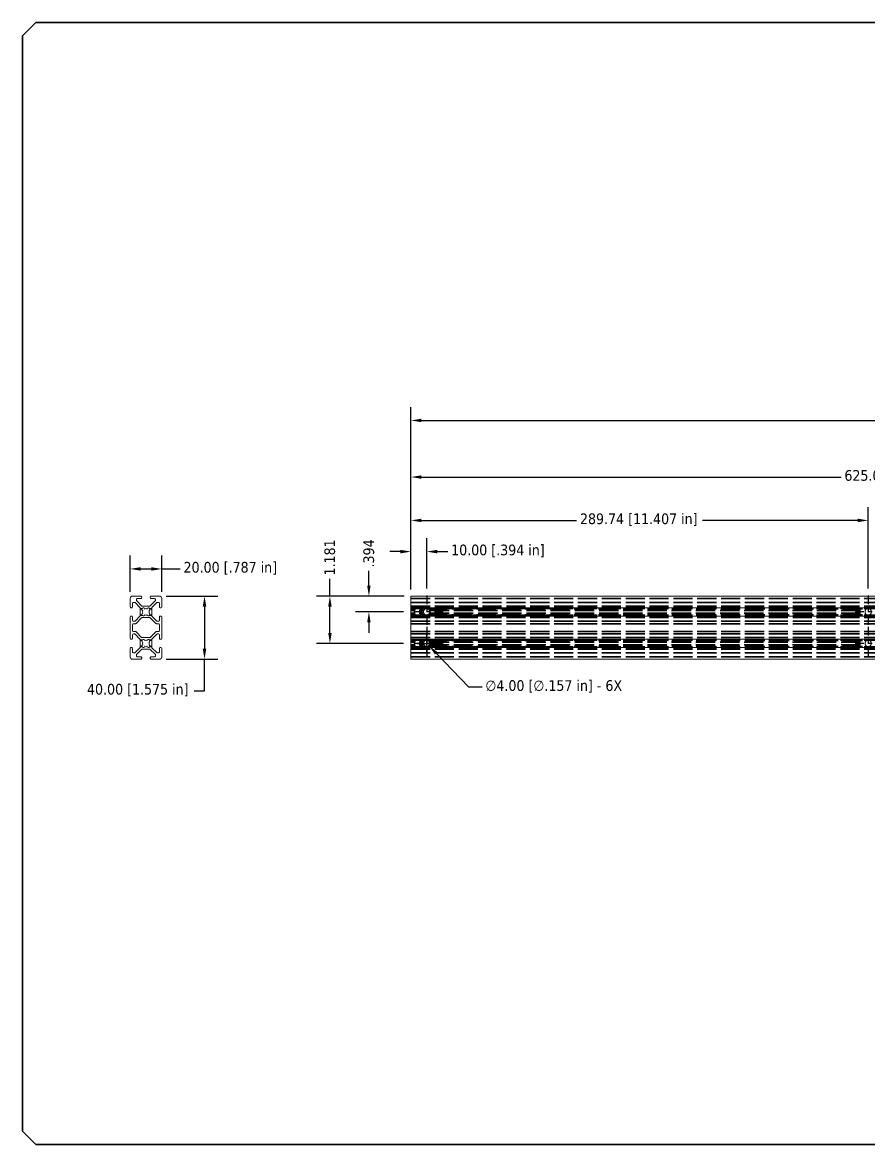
# Model space of a CAD drawing. Header units: inches. Extents: x 1.3 to 45, y 0.7 to 28.7.
# Drawn here: x 1.33 to 22.44, y 0.67 to 28.67 of the extents above; entities that cross this region are included whole.
import ezdxf

# ---------------------------------------------------------------- set-up
doc = ezdxf.new("R2010")
doc.units = ezdxf.units.IN
doc.header["$LTSCALE"] = 2.666667
doc.header["$MEASUREMENT"] = 0
doc.linetypes.add('CHAIN', pattern=[0.7087, 0.4724, -0.0591, 0.1181, -0.0591])
doc.linetypes.add('DASHED', pattern=[0.2067, 0.1654, -0.0413])
doc.layers.get('0').update_dxf_attribs({"lineweight": 25})
for name, color, linetype, lineweight in [('Border (ANSI)', 7, 'Continuous', 50), ('Center Mark (ANSI)', 7, 'Continuous', 25), ('Dimension (ANSI)', 7, 'Continuous', 25), ('TITLE', 7, 'Continuous', 35), ('Visible (ANSI)', 7, 'Continuous', 18)]:
    doc.layers.add(name, color=color, linetype=linetype, lineweight=lineweight)
doc.layers.add('Hidden (ANSI)', color=9, linetype='DASHED', lineweight=35, true_color=0x808080)
doc.styles.add('Note Text (ANSI)', font='tahoma.ttf')
doc.dimstyles.new('Default (ANSI)', dxfattribs={"dimscale": 2.666667, "dimtxt": 0.1, "dimasz": 0.098425, "dimexe": 0.125, "dimexo": 0.0625, "dimgap": 0.031496, "dimtad": 0, "dimtih": 1, "dimtoh": 1, "dimdec": 3, "dimrnd": 1e-08, "dimzin": 4, "dimdsep": 46, "dimtxsty": 'Note Text (ANSI)', "dimcen": 0.09, "dimdle": 0.393701, "dimclrd": 256, "dimclre": 256, "dimclrt": 256, "dimadec": 0, "dimazin": 1, "dimtfac": 1.2, "dimtofl": 0, "dimtmove": 0, "dimatfit": 3, "dimfxl": 0, "dimtolj": 1, "dimtzin": 4, "dimlwd": -1, "dimlwe": -1, "dimarcsym": 0})
doc.dimstyles.new('Default - mm [in] (ANSI)', dxfattribs={"dimscale": 2.666667, "dimtxt": 0.1, "dimasz": 0.098425, "dimexe": 0.125, "dimexo": 0.063, "dimgap": 0.031496, "dimtad": 0, "dimtoh": 1, "dimlfac": 25.4, "dimrnd": 1e-08, "dimzin": 4, "dimdsep": 46, "dimtxsty": 'Note Text (ANSI)', "dimcen": 0.09, "dimdle": 0.393701, "dimclrd": 256, "dimclre": 256, "dimclrt": 256, "dimadec": 1, "dimazin": 1, "dimtfac": 1.2, "dimtofl": 0, "dimtmove": 0, "dimatfit": 3, "dimfxl": 0, "dimtolj": 1, "dimtzin": 4, "dimlwd": -1, "dimlwe": -1, "dimarcsym": 0})

# ---------------------------------------------------------------- blocks, each defined once
blk = doc.blocks.new('Borders B-Size')
at = {"layer": 'Border (ANSI)', "lineweight": 25}
blk.add_line((16.875, 10.625), (16.75, 10.75), dxfattribs=at)
at = {"layer": 'TITLE'}
for p, q in [((0.5, 10.625), (0.625, 10.75)), ((0.625, 10.75), (16.75, 10.75)), ((0.5, 0.375), (0.5, 10.625)), ((16.875, 10.625), (16.875, 0.375)), ((0.625, 0.25), (0.5, 0.375)), ((16.875, 0.375), (16.75, 0.25)), ((16.75, 0.25), (0.625, 0.25))]:
    blk.add_line(p, q, dxfattribs=at)
blk = doc.blocks.new('*D15')
at = {"layer": 'Defpoints', "color": 0, "transparency": 16777216}
for p in [(11.421, 15.462), (11.027, 14.352), (11.421, 14.371)]:
    blk.add_point(p, dxfattribs=at)
at = {"layer": 'Dimension (ANSI)', "transparency": 16777216}
for p, q in [((11.027, 14.52), (11.027, 15.796)), ((11.421, 14.539), (11.421, 15.796)), ((10.765, 15.462), (10.502, 15.462)), ((11.684, 15.462), (11.946, 15.462))]:
    blk.add_line(p, q, dxfattribs=at)
for points in [[(10.765, 15.506), (10.765, 15.418), (11.027, 15.462)], [(11.684, 15.506), (11.684, 15.418), (11.421, 15.462)]]:
    blk.add_solid(points, dxfattribs=at)
at = {"layer": 'Dimension (ANSI)', "transparency": 16777216, "insert": (12.03, 15.637), "char_height": 0.26667, "attachment_point": 1, "style": 'Note Text (ANSI)'}
blk.add_mtext('\\A1;10.00 [.394 in]', dxfattribs=at)
blk = doc.blocks.new('*D16')
at = {"layer": 'Defpoints', "color": 0, "transparency": 16777216}
for p in [(22.434, 16.241), (11.027, 14.352), (22.434, 14.371)]:
    blk.add_point(p, dxfattribs=at)
at = {"layer": 'Dimension (ANSI)', "transparency": 16777216}
for p, q in [((11.027, 14.52), (11.027, 16.574)), ((22.434, 14.539), (22.434, 16.574)), ((11.29, 16.241), (15.16, 16.241)), ((22.172, 16.241), (18.302, 16.241))]:
    blk.add_line(p, q, dxfattribs=at)
for points in [[(11.29, 16.284), (11.29, 16.197), (11.027, 16.241)], [(22.172, 16.284), (22.172, 16.197), (22.434, 16.241)]]:
    blk.add_solid(points, dxfattribs=at)
at = {"layer": 'Dimension (ANSI)', "transparency": 16777216, "insert": (15.244, 16.415), "char_height": 0.26667, "attachment_point": 1, "style": 'Note Text (ANSI)'}
blk.add_mtext('\\A1;289.74 [11.407 in]', dxfattribs=at)
blk = doc.blocks.new('*D17')
at = {"layer": 'Defpoints', "color": 0, "transparency": 16777216}
for p in [(35.634, 17.323), (11.027, 14.352), (35.634, 14.371)]:
    blk.add_point(p, dxfattribs=at)
at = {"layer": 'Dimension (ANSI)', "transparency": 16777216}
for p, q in [((11.027, 14.52), (11.027, 17.656)), ((35.634, 14.539), (35.634, 17.656)), ((11.29, 17.323), (21.758, 17.323)), ((35.371, 17.323), (24.903, 17.323))]:
    blk.add_line(p, q, dxfattribs=at)
for points in [[(11.29, 17.366), (11.29, 17.279), (11.027, 17.323)], [(35.371, 17.366), (35.371, 17.279), (35.634, 17.323)]]:
    blk.add_solid(points, dxfattribs=at)
at = {"layer": 'Dimension (ANSI)', "transparency": 16777216, "insert": (21.842, 17.497), "char_height": 0.26667, "attachment_point": 1, "style": 'Note Text (ANSI)'}
blk.add_mtext('\\A1;625.00 [24.606 in]', dxfattribs=at)
blk = doc.blocks.new('*D18')
at = {"layer": 'Defpoints', "color": 0, "transparency": 16777216}
for p in [(36.027, 18.736), (11.027, 14.352), (36.027, 14.352)]:
    blk.add_point(p, dxfattribs=at)
at = {"layer": 'Dimension (ANSI)', "transparency": 16777216}
for p, q in [((11.027, 14.52), (11.027, 19.069)), ((36.027, 14.52), (36.027, 19.069)), ((11.29, 18.736), (22.993, 18.736)), ((35.765, 18.736), (26.139, 18.736))]:
    blk.add_line(p, q, dxfattribs=at)
for points in [[(11.29, 18.779), (11.29, 18.692), (11.027, 18.736)], [(35.765, 18.779), (35.765, 18.692), (36.027, 18.736)]]:
    blk.add_solid(points, dxfattribs=at)
at = {"layer": 'Dimension (ANSI)', "transparency": 16777216, "insert": (23.077, 18.91), "char_height": 0.26667, "attachment_point": 1, "style": 'Note Text (ANSI)'}
blk.add_mtext('\\A1;635.00 [25.000 in]', dxfattribs=at)
blk = doc.blocks.new('*D19')
at = {"layer": 'Defpoints', "color": 0, "transparency": 16777216}
for p in [(4.809, 15.03), (4.021, 14.293), (4.809, 14.293)]:
    blk.add_point(p, dxfattribs=at)
at = {"layer": 'Dimension (ANSI)', "transparency": 16777216}
for p, q in [((4.021, 14.461), (4.021, 15.364)), ((4.809, 14.461), (4.809, 15.364)), ((4.284, 15.03), (4.546, 15.03)), ((4.809, 15.03), (5.269, 15.03))]:
    blk.add_line(p, q, dxfattribs=at)
for points in [[(4.284, 15.074), (4.284, 14.987), (4.021, 15.03)], [(4.546, 15.074), (4.546, 14.987), (4.809, 15.03)]]:
    blk.add_solid(points, dxfattribs=at)
at = {"layer": 'Dimension (ANSI)', "transparency": 16777216, "insert": (5.353, 15.205), "char_height": 0.26667, "attachment_point": 1, "style": 'Note Text (ANSI)'}
blk.add_mtext('\\A1;20.00 [.787 in]', dxfattribs=at)
blk = doc.blocks.new('*D20')
at = {"layer": 'Defpoints', "color": 0, "transparency": 16777216}
for p in [(4.75, 14.352), (4.75, 12.778), (5.876, 12.778)]:
    blk.add_point(p, dxfattribs=at)
at = {"layer": 'Dimension (ANSI)', "transparency": 16777216}
for p, q in [((4.918, 14.352), (6.209, 14.352)), ((5.876, 14.09), (5.876, 13.04)), ((4.918, 12.778), (6.209, 12.778)), ((5.876, 11.989), (5.876, 12.778)), ((5.614, 11.989), (5.876, 11.989))]:
    blk.add_line(p, q, dxfattribs=at)
for points in [[(5.832, 14.09), (5.92, 14.09), (5.876, 14.352)], [(5.832, 13.04), (5.92, 13.04), (5.876, 12.778)]]:
    blk.add_solid(points, dxfattribs=at)
at = {"layer": 'Dimension (ANSI)', "transparency": 16777216, "insert": (2.944, 12.163), "char_height": 0.26667, "attachment_point": 1, "style": 'Note Text (ANSI)'}
blk.add_mtext('\\A1;40.00 [1.575 in]', dxfattribs=at)
blk = doc.blocks.new('*D21')
at = {"layer": 'Defpoints', "color": 0, "transparency": 16777216}
for p in [(11.027, 14.352), (9.978, 13.959), (11.009, 13.959)]:
    blk.add_point(p, dxfattribs=at)
at = {"layer": 'Dimension (ANSI)', "transparency": 16777216}
for p, q in [((9.978, 14.615), (9.978, 14.982)), ((10.861, 14.352), (9.644, 14.352)), ((10.842, 13.959), (9.644, 13.959)), ((9.978, 13.696), (9.978, 13.434))]:
    blk.add_line(p, q, dxfattribs=at)
for points in [[(9.934, 14.615), (10.021, 14.615), (9.978, 14.352)], [(9.934, 13.696), (10.021, 13.696), (9.978, 13.959)]]:
    blk.add_solid(points, dxfattribs=at)
at = {"layer": 'Dimension (ANSI)', "transparency": 16777216, "insert": (9.839, 15.066), "char_height": 0.2667, "attachment_point": 1, "rotation": 90, "style": 'Note Text (ANSI)'}
blk.add_mtext('\\A1;.394', dxfattribs=at)
blk = doc.blocks.new('*D22')
at = {"layer": 'Defpoints', "color": 0, "transparency": 16777216}
for p in [(11.027, 14.352), (9.005, 13.171), (11.009, 13.171)]:
    blk.add_point(p, dxfattribs=at)
at = {"layer": 'Dimension (ANSI)', "transparency": 16777216}
for p, q in [((9.005, 14.352), (9.005, 14.783)), ((10.861, 14.352), (8.672, 14.352)), ((9.005, 13.434), (9.005, 14.09)), ((10.842, 13.171), (8.672, 13.171))]:
    blk.add_line(p, q, dxfattribs=at)
for points in [[(8.962, 14.09), (9.049, 14.09), (9.005, 14.352)], [(8.962, 13.434), (9.049, 13.434), (9.005, 13.171)]]:
    blk.add_solid(points, dxfattribs=at)
at = {"layer": 'Dimension (ANSI)', "transparency": 16777216, "insert": (8.866, 14.867), "char_height": 0.2667, "attachment_point": 1, "rotation": 90, "style": 'Note Text (ANSI)'}
blk.add_mtext('\\A1;1.181', dxfattribs=at)
blk = doc.blocks.new('*D23')
at = {"layer": 'Defpoints', "color": 0, "transparency": 16777216}
for p in [(11.367, 13.228), (11.476, 13.114)]:
    blk.add_point(p, dxfattribs=at)
at = {"layer": 'Dimension (ANSI)', "transparency": 16777216}
for p, q in [((11.181, 13.171), (11.661, 13.171)), ((11.421, 12.931), (11.421, 13.411)), ((12.469, 12.08), (11.657, 12.925)), ((12.8, 12.08), (12.469, 12.08))]:
    blk.add_line(p, q, dxfattribs=at)
blk.add_solid([(11.689, 12.955), (11.626, 12.895), (11.476, 13.114)], dxfattribs=at)
at = {"layer": 'Dimension (ANSI)', "transparency": 16777216, "insert": (12.884, 12.254), "char_height": 0.26667, "attachment_point": 1, "style": 'Note Text (ANSI)'}
blk.add_mtext('\\A1;\\fTahoma|b0|i0;\\H0.2667;∅4.00 [∅.157 in] - 6X', dxfattribs=at)

msp = doc.modelspace()

# ---------------------------------------------------------------- linework, layer by layer
at = {"layer": 'Center Mark (ANSI)', "linetype": 'CHAIN', "ltscale": 0.171588}
for p, q in [((11.42109, 14.37072), (11.42109, 13.54657)), ((22.43439, 14.37072), (22.43439, 13.54657)), ((11.83316, 13.95865), (11.00901, 13.95865)), ((22.84646, 13.95865), (22.02231, 13.95865)), ((11.42109, 13.58332), (11.42109, 12.75917)), ((22.43439, 13.58332), (22.43439, 12.75917)), ((11.83316, 13.17124), (11.00901, 13.17124)), ((22.84646, 13.17124), (22.02231, 13.17124))]:
    msp.add_line(p, q, dxfattribs=at)
at = {"layer": 'Hidden (ANSI)', "ltscale": 1.079895}
for p, q in [((11.02739, 14.29329), (36.02739, 14.29329)), ((11.02739, 14.19467), (36.02739, 14.19467)), ((11.02739, 14.10254), (36.02739, 14.10254)), ((11.02739, 14.05845), (36.02739, 14.05845)), ((11.02739, 14.04115), (36.02739, 14.04115)), ((11.02739, 13.87615), (36.02739, 13.87615)), ((11.02739, 13.85884), (36.02739, 13.85884)), ((11.02739, 13.81475), (36.02739, 13.81475)), ((11.02739, 13.72262), (36.02739, 13.72262)), ((11.02739, 13.66357), (36.02739, 13.66357)), ((11.02739, 13.46632), (36.02739, 13.46632)), ((11.02739, 13.40727), (36.02739, 13.40727)), ((11.02739, 13.31514), (36.02739, 13.31514)), ((11.02739, 13.27105), (36.02739, 13.27105)), ((11.02739, 13.25374), (36.02739, 13.25374)), ((11.02739, 13.08874), (36.02739, 13.08874)), ((11.02739, 13.07144), (36.02739, 13.07144)), ((11.02739, 13.02735), (36.02739, 13.02735)), ((11.02739, 12.93522), (36.02739, 12.93522)), ((11.02739, 12.8366), (36.02739, 12.8366))]:
    msp.add_line(p, q, dxfattribs=at)
at = {"layer": 'Hidden (ANSI)', "ltscale": 0.035019}
for p, q in [((4.27106, 14.03739), (4.32023, 14.03739)), ((4.50969, 14.03739), (4.55886, 14.03739)), ((4.27106, 13.87991), (4.32023, 13.87991)), ((4.50969, 13.87991), (4.55886, 13.87991)), ((4.27106, 13.24998), (4.32023, 13.24998)), ((4.50969, 13.24998), (4.55886, 13.24998)), ((4.27106, 13.0925), (4.32023, 13.0925)), ((4.50969, 13.0925), (4.55886, 13.0925))]:
    msp.add_line(p, q, dxfattribs=at)
at = {"layer": 'Hidden (ANSI)', "ltscale": 0.005452}
for p, q in [((4.38256, 14.03739), (4.39034, 14.03739)), ((4.43958, 14.03739), (4.44735, 14.03739)), ((4.38256, 13.87991), (4.39034, 13.87991)), ((4.43958, 13.87991), (4.44735, 13.87991)), ((4.38256, 13.24998), (4.39034, 13.24998)), ((4.43958, 13.24998), (4.44735, 13.24998)), ((4.38256, 13.0925), (4.39034, 13.0925)), ((4.43958, 13.0925), (4.44735, 13.0925))]:
    msp.add_line(p, q, dxfattribs=at)
at = {"layer": 'Hidden (ANSI)', "ltscale": 0.266898}
for p, q in [((11.02739, 14.03483), (11.4012, 14.03483)), ((11.02739, 13.88246), (11.4012, 13.88246)), ((11.02739, 13.24743), (11.4012, 13.24743)), ((11.02739, 13.09506), (11.4012, 13.09506))]:
    msp.add_line(p, q, dxfattribs=at)
at = {"layer": 'Hidden (ANSI)', "ltscale": 1.106023}
for p, q in [((11.44098, 14.03483), (22.4145, 14.03483)), ((11.44098, 13.88246), (22.4145, 13.88246)), ((11.44098, 13.24743), (22.4145, 13.24743)), ((11.44098, 13.09506), (22.4145, 13.09506))]:
    msp.add_line(p, q, dxfattribs=at)
at = {"layer": 'Hidden (ANSI)', "ltscale": 0.229608}
for p, q in [((11.02739, 13.9903), (11.34899, 13.9903)), ((11.02739, 13.92699), (11.34899, 13.92699)), ((11.02739, 13.2029), (11.34899, 13.2029)), ((11.02739, 13.13959), (11.34899, 13.13959))]:
    msp.add_line(p, q, dxfattribs=at)
at = {"layer": 'Hidden (ANSI)', "ltscale": 1.095499}
for p, q in [((11.49319, 13.9903), (22.36229, 13.9903)), ((11.49319, 13.92699), (22.36229, 13.92699)), ((11.49319, 13.2029), (22.36229, 13.2029)), ((11.49319, 13.13959), (22.36229, 13.13959))]:
    msp.add_line(p, q, dxfattribs=at)
at = {"layer": 'Visible (ANSI)'}
for p, q in [((4.02126, 14.08219), (4.02126, 14.29329)), ((4.08031, 14.35235), (4.29142, 14.35235)), ((4.29142, 14.29329), (4.19894, 14.29329)), ((4.31142, 14.33235), (4.31142, 14.31329)), ((4.5185, 14.31329), (4.5185, 14.33235)), ((4.5385, 14.35235), (4.7496, 14.35235)), ((4.63098, 14.29329), (4.5385, 14.29329)), ((4.80866, 14.29329), (4.80866, 14.08219)), ((11.02739, 14.35235), (36.02739, 14.35235)), ((11.02739, 14.29329), (11.02739, 14.35235)), ((11.02739, 14.29329), (11.02739, 14.08219)), ((4.06031, 14.06219), (4.04126, 14.06219)), ((4.08031, 14.17467), (4.08031, 14.08219)), ((4.12889, 14.19467), (4.10031, 14.19467)), ((4.2652, 14.06664), (4.14304, 14.18881)), ((4.17894, 14.27329), (4.17894, 14.24471)), ((4.18479, 14.23057), (4.30696, 14.1084)), ((4.27106, 13.86479), (4.27106, 14.0525)), ((4.3211, 14.10254), (4.50881, 14.10254)), ((4.3313, 14.04937), (4.32423, 14.0423)), ((4.50569, 14.0423), (4.49862, 14.04937)), ((4.52296, 14.1084), (4.64512, 14.23057)), ((4.55886, 14.0525), (4.55886, 13.86479)), ((4.68688, 14.18881), (4.56471, 14.06664)), ((4.65098, 14.24471), (4.65098, 14.27329)), ((4.7296, 14.19467), (4.70103, 14.19467)), ((4.7496, 14.08219), (4.7496, 14.17467)), ((4.78866, 14.06219), (4.7696, 14.06219)), ((11.02739, 14.06219), (11.02739, 14.08219)), ((11.02739, 14.06219), (36.02739, 14.06219)), ((11.02739, 14.06219), (11.02739, 14.0525)), ((11.02739, 14.0525), (11.02739, 13.86479)), ((4.02126, 13.29479), (4.02126, 13.8351)), ((4.04126, 13.8551), (4.06031, 13.8551)), ((4.08031, 13.8351), (4.08031, 13.74262)), ((4.10031, 13.72262), (4.12889, 13.72262)), ((4.14304, 13.72848), (4.2652, 13.85065)), ((4.30696, 13.80889), (4.1675, 13.66943)), ((4.50881, 13.81475), (4.3211, 13.81475)), ((4.32423, 13.87499), (4.3313, 13.86792)), ((4.49862, 13.86792), (4.50569, 13.87499)), ((4.66242, 13.66943), (4.52296, 13.80889)), ((4.56471, 13.85065), (4.68688, 13.72848)), ((4.70103, 13.72262), (4.7296, 13.72262)), ((4.7496, 13.74262), (4.7496, 13.8351)), ((4.7696, 13.8551), (4.78866, 13.8551)), ((4.80866, 13.8351), (4.80866, 13.29479)), ((11.02739, 13.86479), (11.02739, 13.8551)), ((11.02739, 13.8551), (36.02739, 13.8551)), ((11.02739, 13.8351), (11.02739, 13.8551)), ((11.02739, 13.8351), (11.02739, 13.29479)), ((4.08031, 13.64357), (4.08031, 13.48632)), ((4.15335, 13.66357), (4.10031, 13.66357)), ((4.10031, 13.46632), (4.15335, 13.46632)), ((4.1675, 13.46047), (4.30696, 13.321)), ((4.52296, 13.321), (4.66242, 13.46047)), ((4.7296, 13.66357), (4.67656, 13.66357)), ((4.67656, 13.46632), (4.7296, 13.46632)), ((4.7496, 13.48632), (4.7496, 13.64357)), ((4.06031, 13.27479), (4.04126, 13.27479)), ((4.08031, 13.38727), (4.08031, 13.29479)), ((4.12889, 13.40727), (4.10031, 13.40727)), ((4.2652, 13.27924), (4.14304, 13.40141)), ((4.27106, 13.07739), (4.27106, 13.2651)), ((4.3211, 13.31514), (4.50881, 13.31514)), ((4.3313, 13.26197), (4.32423, 13.2549)), ((4.50569, 13.2549), (4.49862, 13.26197)), ((4.55886, 13.2651), (4.55886, 13.07739)), ((4.68688, 13.40141), (4.56471, 13.27924)), ((4.7296, 13.40727), (4.70103, 13.40727)), ((4.7496, 13.29479), (4.7496, 13.38727)), ((4.78866, 13.27479), (4.7696, 13.27479)), ((11.02739, 13.27479), (11.02739, 13.29479)), ((11.02739, 13.27479), (36.02739, 13.27479)), ((11.02739, 13.27479), (11.02739, 13.2651)), ((11.02739, 13.2651), (11.02739, 13.07739)), ((4.02126, 12.8366), (4.02126, 13.0477)), ((4.04126, 13.0677), (4.06031, 13.0677)), ((4.08031, 13.0477), (4.08031, 12.95522)), ((4.10031, 12.93522), (4.12889, 12.93522)), ((4.14304, 12.94108), (4.2652, 13.06325)), ((4.17894, 12.88518), (4.17894, 12.8566)), ((4.30696, 13.02149), (4.18479, 12.89932)), ((4.50881, 13.02735), (4.3211, 13.02735)), ((4.32423, 13.08759), (4.3313, 13.08052)), ((4.49862, 13.08052), (4.50569, 13.08759)), ((4.64512, 12.89932), (4.52296, 13.02149)), ((4.56471, 13.06325), (4.68688, 12.94108)), ((4.65098, 12.8566), (4.65098, 12.88518)), ((4.70103, 12.93522), (4.7296, 12.93522)), ((4.7496, 12.95522), (4.7496, 13.0477)), ((4.7696, 13.0677), (4.78866, 13.0677)), ((4.80866, 13.0477), (4.80866, 12.8366)), ((11.02739, 13.07739), (11.02739, 13.0677)), ((11.02739, 13.0677), (36.02739, 13.0677)), ((11.02739, 13.0477), (11.02739, 13.0677)), ((11.02739, 13.0477), (11.02739, 12.8366)), ((4.29142, 12.77754), (4.08031, 12.77754)), ((4.19894, 12.8366), (4.29142, 12.8366)), ((4.31142, 12.8166), (4.31142, 12.79754)), ((4.5185, 12.79754), (4.5185, 12.8166)), ((4.5385, 12.8366), (4.63098, 12.8366)), ((4.7496, 12.77754), (4.5385, 12.77754)), ((11.02739, 12.77754), (11.02739, 12.8366)), ((11.02739, 12.77754), (36.02739, 12.77754))]:
    msp.add_line(p, q, dxfattribs=at)
for centre in [(11.42109, 13.95865), (22.43439, 13.95865), (11.42109, 13.17124), (22.43439, 13.17124)]:
    msp.add_circle(centre, 0.07874, dxfattribs=at)
for centre, radius, start, end in [((4.08031, 14.29329), 0.05906, 90, 180), ((4.19894, 14.27329), 0.02, 90, 180), ((4.29142, 14.33235), 0.02, 0, 90), ((4.29142, 14.31329), 0.02, 270, 0), ((4.5385, 14.33235), 0.02, 90, 180), ((4.5385, 14.31329), 0.02, 180, 270), ((4.63098, 14.27329), 0.02, 0, 90), ((4.7496, 14.29329), 0.05906, 0, 90), ((4.04126, 14.08219), 0.02, 180, 270), ((4.06031, 14.08219), 0.02, 270, 0), ((4.10031, 14.17467), 0.02, 90, 180), ((4.12889, 14.17467), 0.02, 45, 90), ((4.19894, 14.24471), 0.02, 180, 225), ((4.25106, 14.0525), 0.02, 0, 45), ((4.3211, 14.12254), 0.02, 225, 270), ((4.34614, 14.02039), 0.03098, 135, 256.24537), ((4.35321, 14.02747), 0.03098, 13.75463, 135), ((4.41496, 13.95865), 0.0825, 67.438915, 112.561085), ((4.47671, 14.02747), 0.03098, 45, 166.24537), ((4.48378, 14.02039), 0.03098, 283.75463, 45), ((4.50881, 14.12254), 0.02, 270, 315), ((4.57886, 14.0525), 0.02, 135, 180), ((4.63098, 14.24471), 0.02, 315, 0), ((4.70103, 14.17467), 0.02, 90, 135), ((4.7296, 14.17467), 0.02, 0, 90), ((4.7696, 14.08219), 0.02, 180, 270), ((4.78866, 14.08219), 0.02, 270, 0), ((4.04126, 13.8351), 0.02, 90, 180), ((4.06031, 13.8351), 0.02, 0, 90), ((4.10031, 13.74262), 0.02, 180, 270), ((4.12889, 13.74262), 0.02, 270, 315), ((4.25106, 13.86479), 0.02, 315, 0), ((4.3211, 13.79475), 0.02, 90, 135), ((4.34614, 13.8969), 0.03098, 103.75463, 225), ((4.35321, 13.88983), 0.03098, 225, 346.24537), ((4.41496, 13.95865), 0.0825, 157.438915, 202.561085), ((4.41496, 13.95865), 0.0825, 247.438915, 292.561085), ((4.47671, 13.88983), 0.03098, 193.75463, 315), ((4.41496, 13.95865), 0.0825, 337.438915, 22.561085), ((4.48378, 13.8969), 0.03098, 315, 76.24537), ((4.50881, 13.79475), 0.02, 45, 90), ((4.57886, 13.86479), 0.02, 180, 225), ((4.70103, 13.74262), 0.02, 225, 270), ((4.7296, 13.74262), 0.02, 270, 0), ((4.7696, 13.8351), 0.02, 90, 180), ((4.78866, 13.8351), 0.02, 0, 90), ((4.10031, 13.64357), 0.02, 90, 180), ((4.10031, 13.48632), 0.02, 180, 270), ((4.15335, 13.68357), 0.02, 270, 315), ((4.15335, 13.44632), 0.02, 45, 90), ((4.67656, 13.68357), 0.02, 225, 270), ((4.67656, 13.44632), 0.02, 90, 135), ((4.7296, 13.64357), 0.02, 0, 90), ((4.7296, 13.48632), 0.02, 270, 0), ((4.04126, 13.29479), 0.02, 180, 270), ((4.06031, 13.29479), 0.02, 270, 0), ((4.10031, 13.38727), 0.02, 90, 180), ((4.12889, 13.38727), 0.02, 45, 90), ((4.25106, 13.2651), 0.02, 0, 45), ((4.3211, 13.33514), 0.02, 225, 270), ((4.34614, 13.23299), 0.03098, 135, 256.24537), ((4.35321, 13.24006), 0.03098, 13.75463, 135), ((4.41496, 13.17124), 0.0825, 157.438915, 202.561085), ((4.41496, 13.17124), 0.0825, 67.438915, 112.561085), ((4.47671, 13.24006), 0.03098, 45, 166.24537), ((4.48378, 13.23299), 0.03098, 283.75463, 45), ((4.41496, 13.17124), 0.0825, 337.438915, 22.561085), ((4.50881, 13.33514), 0.02, 270, 315), ((4.57886, 13.2651), 0.02, 135, 180), ((4.70103, 13.38727), 0.02, 90, 135), ((4.7296, 13.38727), 0.02, 0, 90), ((4.7696, 13.29479), 0.02, 180, 270), ((4.78866, 13.29479), 0.02, 270, 0), ((4.04126, 13.0477), 0.02, 90, 180), ((4.06031, 13.0477), 0.02, 0, 90), ((4.10031, 12.95522), 0.02, 180, 270), ((4.12889, 12.95522), 0.02, 270, 315), ((4.19894, 12.88518), 0.02, 135, 180), ((4.25106, 13.07739), 0.02, 315, 0), ((4.3211, 13.00735), 0.02, 90, 135), ((4.34614, 13.1095), 0.03098, 103.75463, 225), ((4.35321, 13.10243), 0.03098, 225, 346.24537), ((4.41496, 13.17124), 0.0825, 247.438915, 292.561085), ((4.47671, 13.10243), 0.03098, 193.75463, 315), ((4.48378, 13.1095), 0.03098, 315, 76.24537), ((4.50881, 13.00735), 0.02, 45, 90), ((4.57886, 13.07739), 0.02, 180, 225), ((4.63098, 12.88518), 0.02, 0, 45), ((4.70103, 12.95522), 0.02, 225, 270), ((4.7296, 12.95522), 0.02, 270, 0), ((4.7696, 13.0477), 0.02, 90, 180), ((4.78866, 13.0477), 0.02, 0, 90), ((4.08031, 12.8366), 0.05906, 180, 270), ((4.19894, 12.8566), 0.02, 180, 270), ((4.29142, 12.8166), 0.02, 0, 90), ((4.29142, 12.79754), 0.02, 270, 0), ((4.5385, 12.8166), 0.02, 90, 180), ((4.5385, 12.79754), 0.02, 180, 270), ((4.63098, 12.8566), 0.02, 270, 0), ((4.7496, 12.8366), 0.05906, 270, 0)]:
    msp.add_arc(centre, radius, start, end, dxfattribs=at)

# ---------------------------------------------------------------- block references
at = {"xscale": 2.666666666666667, "yscale": 2.666666666666667, "zscale": 2.666666666666667}
msp.add_blockref('Borders B-Size', (0, 0), dxfattribs=at)

# ---------------------------------------------------------------- dimensions: what is measured, and where the dimension line sits
at = {"layer": 'Dimension (ANSI)'}
for base, p1, p2, angle, dimstyle, override, picture, middle in [((36.02739, 18.73555), (11.02739, 14.35235), (36.02739, 14.35235), 180, 'Default - mm [in] (ANSI)', {"dimgap": 0.031496, "dimtoh": 0, "dimdec": 2, "dimlfac": 25.4, "dimtol": 0, "dimlim": 0, "dimtp": 0, "dimtm": 0, "dimtdec": 2, "dimatfit": 1}, '*D18', (24.56578, 18.73555)), ((35.63369, 17.32275), (11.02739, 14.35235), (35.63369, 14.37072), 180, 'Default - mm [in] (ANSI)', {"dimgap": 0.031496, "dimtoh": 0, "dimdec": 2, "dimlfac": 25.4, "dimtol": 0, "dimlim": 0, "dimtp": 0, "dimtm": 0, "dimtdec": 2, "dimatfit": 1}, '*D17', (23.33054, 17.32275)), ((22.43439, 16.24055), (11.02739, 14.35235), (22.43439, 14.37072), 180, 'Default - mm [in] (ANSI)', {"dimgap": 0.031496, "dimtoh": 0, "dimdec": 2, "dimlfac": 25.4, "dimtol": 0, "dimlim": 0, "dimtp": 0, "dimtm": 0, "dimtdec": 2, "dimatfit": 1}, '*D16', (16.73089, 16.24055)), ((9.00539, 13.17124), (11.02739, 14.35235), (11.00901, 13.17124), 270, 'Default (ANSI)', {"dimgap": 0.031496, "dimtih": 0, "dimtoh": 0, "dimdec": 3, "dimtol": 0, "dimlim": 0, "dimtp": 0, "dimtm": 0, "dimtdec": 2, "dimatfit": 2}, '*D22', (9.00539, 15.28795)), ((9.97752, 13.95865), (11.02739, 14.35235), (11.00901, 13.95865), 270, 'Default (ANSI)', {"dimgap": 0.031496, "dimtih": 0, "dimtoh": 0, "dimdec": 3, "dimtol": 0, "dimlim": 0, "dimtp": 0, "dimtm": 0, "dimtdec": 2, "dimatfit": 1}, '*D21', (9.97752, 15.40033)), ((11.42109, 15.46223), (11.02739, 14.35235), (11.42109, 14.37072), 180, 'Default - mm [in] (ANSI)', {"dimgap": 0.031496, "dimtoh": 0, "dimdec": 2, "dimlfac": 25.4, "dimtol": 0, "dimlim": 0, "dimtp": 0, "dimtm": 0, "dimtdec": 2, "dimatfit": 1}, '*D15', (13.20592, 15.46223)), ((4.80866, 15.03029), (4.02126, 14.29329), (4.80866, 14.29329), 180, 'Default - mm [in] (ANSI)', {"dimgap": 0.031496, "dimtoh": 0, "dimdec": 2, "dimlfac": 25.4, "dimtol": 0, "dimlim": 0, "dimtp": 0, "dimtm": 0, "dimtdec": 2, "dimatfit": 2}, '*D19', (6.53904, 15.03029)), ((5.87611, 12.77754), (4.7496, 14.35235), (4.7496, 12.77754), 90, 'Default - mm [in] (ANSI)', {"dimgap": 0.031496, "dimtih": 1, "dimtoh": 1, "dimdec": 2, "dimlfac": 25.4, "dimtol": 0, "dimlim": 0, "dimtp": 0, "dimtm": 0, "dimtdec": 2, "dimtmove": 1, "dimatfit": 2}, '*D20', (5.8486, 11.9888))]:
    dim = msp.add_linear_dim(base=base, p1=p1, p2=p2, angle=angle, dimstyle=dimstyle, override=override, dxfattribs=at)
    dim.commit()
    dim.dimension.update_dxf_attribs({"geometry": picture, "text_midpoint": middle, "dimtype": 160})
dim = msp.add_diameter_dim_2p(p1=(11.36656, 13.22805), p2=(11.47562, 13.11444), text='\\fTahoma|b0|i0;\\H0.2667;<> - 6X', dimstyle='Default - mm [in] (ANSI)', override={"dimgap": 0.031496, "dimtih": 1, "dimdec": 2, "dimlfac": 25.4, "dimtol": 0, "dimlim": 0, "dimtp": 0, "dimtm": 0, "dimtdec": 2}, dxfattribs=at)
dim.commit()
dim.dimension.update_dxf_attribs({"geometry": '*D23', "text_midpoint": (14.66479, 12.07973), "dimtype": 163})

doc.saveas('drawing.dxf')
